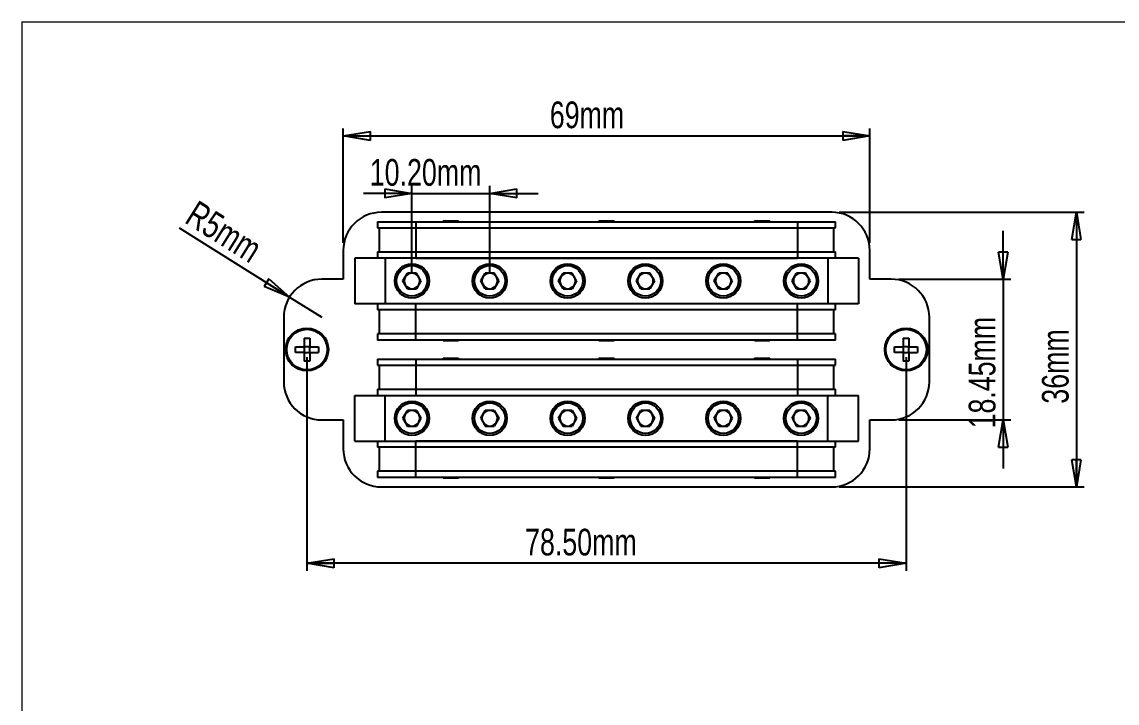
# Model space of a CAD drawing. Header units: millimetres. Extents: x 5 to 292, y 4 to 204.
# Drawn here: x 4.9 to 148.4, y 115.2 to 204.5 of the extents above; entities that cross this region are included whole.
import ezdxf

# ---------------------------------------------------------------- set-up
doc = ezdxf.new("R2010")
doc.units = ezdxf.units.MM
doc.layers.add('LAYER_1', color=179, linetype='Continuous')
doc.styles.add('SLDTEXTSTYLE0', font='TXT', dxfattribs={"width": 0.75})
doc.dimstyles.new('SLDDIMSTYLE0', dxfattribs={"dimtxt": 3.5, "dimasz": 3.556, "dimexe": 0, "dimexo": 0.0625, "dimgap": 0.875, "dimtad": 1, "dimrnd": 1e-09, "dimzin": 12, "dimdsep": 46, "dimtxsty": 'SLDTEXTSTYLE0', "dimblk1": 'CLOSED', "dimblk2": 'CLOSED', "dimsah": 1, "dimcen": 0.09, "dimadec": 0, "dimazin": 3, "dimtfac": 1, "dimtofl": 0, "dimtmove": 0, "dimatfit": 3, "dimldrblk": 'CLOSED', "dimfxl": 1, "dimfrac": 2, "dimtolj": 1, "dimtzin": 12, "dimarcsym": 0})
doc.dimstyles.new('SLDDIMSTYLE1', dxfattribs={"dimtxt": 3.5, "dimasz": 3.556, "dimexe": 0, "dimexo": 0.0625, "dimgap": 0.875, "dimtad": 1, "dimrnd": 1e-09, "dimzin": 12, "dimdsep": 46, "dimtxsty": 'SLDTEXTSTYLE0', "dimblk1": 'CLOSED', "dimblk2": 'CLOSED', "dimsah": 1, "dimcen": 0.09, "dimadec": 0, "dimazin": 3, "dimtfac": 1, "dimtmove": 0, "dimatfit": 0, "dimldrblk": 'CLOSED', "dimfxl": 1, "dimfrac": 2, "dimtolj": 1, "dimtzin": 12, "dimarcsym": 0})
doc.dimstyles.new('SLDDIMSTYLE2', dxfattribs={"dimtxt": 3.5, "dimasz": 3.556, "dimexe": 0, "dimexo": 0.0625, "dimgap": 0.875, "dimtad": 1, "dimrnd": 1e-09, "dimzin": 4, "dimdsep": 46, "dimtxsty": 'SLDTEXTSTYLE0', "dimblk1": 'CLOSED', "dimblk2": 'CLOSED', "dimsah": 1, "dimcen": 0.09, "dimadec": 0, "dimazin": 1, "dimtfac": 1, "dimtofl": 0, "dimtmove": 0, "dimatfit": 3, "dimldrblk": 'CLOSED', "dimfxl": 1, "dimfrac": 2, "dimtolj": 1, "dimtzin": 12, "dimarcsym": 0})
doc.dimstyles.new('SLDDIMSTYLE3', dxfattribs={"dimtxt": 3.5, "dimasz": 3.556, "dimexe": 0, "dimexo": 0.0625, "dimgap": 0.875, "dimtad": 1, "dimrnd": 1e-09, "dimzin": 4, "dimdsep": 46, "dimtxsty": 'SLDTEXTSTYLE0', "dimblk1": 'CLOSED', "dimblk2": 'CLOSED', "dimsah": 1, "dimcen": 0.09, "dimadec": 0, "dimazin": 1, "dimtfac": 1, "dimtmove": 0, "dimatfit": 0, "dimldrblk": 'CLOSED', "dimfxl": 1, "dimfrac": 2, "dimtolj": 1, "dimtzin": 12, "dimarcsym": 0})
doc.dimstyles.new('SLDDIMSTYLE4', dxfattribs={"dimtxt": 3.5, "dimasz": 3.556, "dimexe": 0, "dimexo": 0.0625, "dimgap": 0.875, "dimtad": 1, "dimrnd": 1e-09, "dimzin": 12, "dimdsep": 46, "dimtxsty": 'SLDTEXTSTYLE0', "dimblk1": 'CLOSED', "dimblk2": 'CLOSED', "dimsah": 1, "dimcen": 0, "dimadec": 0, "dimazin": 3, "dimtfac": 1, "dimtofl": 0, "dimtmove": 0, "dimatfit": 3, "dimldrblk": 'CLOSED', "dimfxl": 1, "dimfrac": 2, "dimtolj": 1, "dimtzin": 12, "dimarcsym": 0})

# ---------------------------------------------------------------- blocks, each defined once
blk = doc.blocks.new('_CLOSED')
at = {"color": 0, "linetype": 'ByBlock', "lineweight": -2}
for p, q in [((-1, 0.166667), (0, 0)), ((-1, 0.166667), (-1, -0.166667)), ((0, 0), (-1, -0.166667)), ((0, 0), (-1, 0))]:
    blk.add_line(p, q, dxfattribs=at)
blk = doc.blocks.new('_D_4')
at = {"layer": 'LAYER_1'}
for p, q in [((56.02, 171.53), (56.02, 183)), ((66.22, 171.53), (66.22, 183)), ((56.02, 182), (49.67, 182)), ((56.02, 182), (66.22, 182)), ((66.22, 182), (72.57, 182))]:
    blk.add_line(p, q, dxfattribs=at)
at = {"layer": 'LAYER_1', "xscale": 3.556, "yscale": 3.556}
blk.add_blockref('_CLOSED', (56.02, 182, 18.72), dxfattribs=at)
at = {"layer": 'LAYER_1', "xscale": 3.556, "yscale": 3.556, "rotation": 180}
blk.add_blockref('_CLOSED', (66.22, 182, 18.72), dxfattribs=at)
at = {"layer": 'LAYER_1', "insert": (50.5, 186.51), "char_height": 3.5, "attachment_point": 1, "style": 'SLDTEXTSTYLE0'}
blk.add_mtext('10.20mm', dxfattribs=at)
blk = doc.blocks.new('_D_5')
at = {"layer": 'LAYER_1'}
for p, q in [((47.02, 175.53), (47.02, 190.53)), ((47.02, 189.53), (116.02, 189.53)), ((116.02, 175.53), (116.02, 190.53))]:
    blk.add_line(p, q, dxfattribs=at)
at = {"layer": 'LAYER_1', "xscale": 3.556, "yscale": 3.556, "rotation": 180}
blk.add_blockref('_CLOSED', (47.02, 189.53, 18.72), dxfattribs=at)
at = {"layer": 'LAYER_1', "xscale": 3.556, "yscale": 3.556}
blk.add_blockref('_CLOSED', (116.02, 189.53, 18.72), dxfattribs=at)
at = {"layer": 'LAYER_1', "insert": (74.09, 194.05), "char_height": 3.5, "attachment_point": 1, "style": 'SLDTEXTSTYLE0'}
blk.add_mtext('69mm', dxfattribs=at)
blk = doc.blocks.new('_D_6')
at = {"layer": 'LAYER_1'}
for p, q in [((133.49, 170.76), (133.49, 177.11)), ((119.82, 170.76), (134.49, 170.76)), ((133.49, 170.76), (133.49, 152.31)), ((119.82, 152.31), (134.49, 152.31)), ((133.49, 152.31), (133.49, 145.96))]:
    blk.add_line(p, q, dxfattribs=at)
at = {"layer": 'LAYER_1', "xscale": 3.556, "yscale": 3.556}
for p, rotation in [((133.49, 170.76, 18.72), 270), ((133.49, 152.31, 18.72), 90)]:
    blk.add_blockref('_CLOSED', p, dxfattribs=dict(at, rotation=rotation))
at = {"layer": 'LAYER_1', "insert": (128.98, 151.2), "char_height": 3.5, "attachment_point": 1, "rotation": 90, "style": 'SLDTEXTSTYLE0'}
blk.add_mtext('18.45mm', dxfattribs=at)
blk = doc.blocks.new('_D_7')
at = {"layer": 'LAYER_1'}
for p, q in [((112.02, 179.53), (144.09, 179.53)), ((143.09, 179.53), (143.09, 143.53)), ((112.02, 143.53), (144.09, 143.53))]:
    blk.add_line(p, q, dxfattribs=at)
at = {"layer": 'LAYER_1', "xscale": 3.556, "yscale": 3.556}
for p, rotation in [((143.09, 179.53, 18.72), 90), ((143.09, 143.53, 18.72), 270)]:
    blk.add_blockref('_CLOSED', p, dxfattribs=dict(at, rotation=rotation))
at = {"layer": 'LAYER_1', "insert": (138.57, 154.44), "char_height": 3.5, "attachment_point": 1, "rotation": 90, "style": 'SLDTEXTSTYLE0'}
blk.add_mtext('36mm', dxfattribs=at)
blk = doc.blocks.new('_D_8')
at = {"layer": 'LAYER_1'}
for p, q in [((42.27, 160.53), (42.27, 132.53)), ((120.77, 160.53), (120.77, 132.53)), ((120.77, 133.53), (42.27, 133.53))]:
    blk.add_line(p, q, dxfattribs=at)
at = {"layer": 'LAYER_1', "xscale": 3.556, "yscale": 3.556, "rotation": 180}
blk.add_blockref('_CLOSED', (42.27, 133.53, 18.72), dxfattribs=at)
at = {"layer": 'LAYER_1', "xscale": 3.556, "yscale": 3.556}
blk.add_blockref('_CLOSED', (120.77, 133.53, 18.72), dxfattribs=at)
at = {"layer": 'LAYER_1', "insert": (70.85, 138.05), "char_height": 3.5, "attachment_point": 1, "style": 'SLDTEXTSTYLE0'}
blk.add_mtext('78.50mm', dxfattribs=at)
blk = doc.blocks.new('_D_9')
at = {"layer": 'LAYER_1'}
for q in [(25.57, 177.43), (44.22, 165.76)]:
    blk.add_line((39.98, 168.41), q, dxfattribs=at)
at = {"layer": 'LAYER_1', "xscale": 3.556, "yscale": 3.556, "rotation": 327.9534821134}
blk.add_blockref('_CLOSED', (39.98, 168.41, 18.72), dxfattribs=at)
at = {"layer": 'LAYER_1', "insert": (27.94, 181.22), "char_height": 3.5, "attachment_point": 1, "rotation": 327.9535, "style": 'SLDTEXTSTYLE0'}
blk.add_mtext('R5mm', dxfattribs=at)

msp = doc.modelspace()

# ---------------------------------------------------------------- linework, layer by layer
at = {"color": 7, "linetype": 'Continuous', "lineweight": 18}
for q in [(291.92, 204.48), (4.92, 4.48)]:
    msp.add_line((4.92, 204.48), q, dxfattribs=at)
at = {"color": 7, "linetype": 'Continuous', "lineweight": 25}
for p, q in [((111.023, 179.534), (52.023, 179.534)), ((51.523, 178.294), (51.523, 177.494)), ((51.523, 178.294), (56.523, 178.294)), ((56.523, 178.294), (56.523, 177.494)), ((56.523, 178.294), (106.523, 178.294)), ((60.123, 178.394), (60.123, 178.294)), ((60.123, 178.394), (62.123, 178.394)), ((62.123, 178.294), (62.123, 178.394)), ((80.523, 178.394), (80.523, 178.294)), ((80.523, 178.394), (81.523, 178.394)), ((81.523, 178.394), (82.523, 178.394)), ((82.523, 178.294), (82.523, 178.394)), ((100.923, 178.394), (100.923, 178.294)), ((100.923, 178.394), (102.921, 178.394)), ((102.921, 178.394), (102.923, 178.394)), ((102.923, 178.294), (102.923, 178.394)), ((106.523, 178.294), (106.523, 177.494)), ((106.523, 178.294), (111.523, 178.294)), ((111.523, 177.494), (111.523, 178.294)), ((51.523, 177.494), (56.523, 177.494)), ((51.723, 177.494), (51.723, 174.334)), ((56.523, 177.494), (106.523, 177.494)), ((56.523, 177.494), (56.523, 174.334)), ((106.523, 177.494), (111.523, 177.494)), ((106.523, 177.494), (106.523, 174.334)), ((111.323, 174.334), (111.323, 177.494)), ((47.023, 174.534), (47.023, 170.759)), ((51.523, 174.334), (51.523, 173.534)), ((51.523, 174.334), (56.523, 174.334)), ((56.523, 174.334), (56.523, 173.534)), ((56.523, 174.334), (106.523, 174.334)), ((106.523, 174.334), (106.523, 173.534)), ((106.523, 174.334), (111.523, 174.334)), ((111.523, 173.534), (111.523, 174.334)), ((116.023, 170.759), (116.023, 174.534)), ((48.523, 173.534), (48.523, 167.534)), ((52.523, 173.534), (48.523, 173.534)), ((52.523, 173.534), (52.523, 167.534)), ((110.523, 173.534), (52.523, 173.534)), ((56.523, 173.534), (106.523, 173.534)), ((110.523, 173.534), (110.523, 167.534)), ((114.523, 173.534), (110.523, 173.534)), ((114.523, 173.534), (114.523, 167.534)), ((54.842, 170.534), (55.433, 171.557)), ((56.613, 171.557), (55.433, 171.557)), ((57.204, 170.534), (56.613, 171.557)), ((65.042, 170.534), (65.633, 171.557)), ((66.813, 171.557), (65.633, 171.557)), ((67.404, 170.534), (66.813, 171.557)), ((75.242, 170.534), (75.833, 171.557)), ((77.013, 171.557), (75.833, 171.557)), ((77.604, 170.534), (77.013, 171.557)), ((85.442, 170.534), (86.033, 171.557)), ((87.213, 171.557), (86.033, 171.557)), ((87.804, 170.534), (87.213, 171.557)), ((95.642, 170.534), (96.233, 171.557)), ((97.413, 171.557), (96.233, 171.557)), ((98.004, 170.534), (97.413, 171.557)), ((105.842, 170.534), (106.433, 171.557)), ((107.613, 171.557), (106.433, 171.557)), ((108.204, 170.534), (107.613, 171.557)), ((47.023, 170.759), (44.223, 170.759)), ((55.433, 169.512), (54.842, 170.534)), ((55.433, 169.512), (56.613, 169.512)), ((57.204, 170.534), (56.613, 169.512)), ((65.633, 169.512), (65.042, 170.534)), ((65.633, 169.512), (66.813, 169.512)), ((67.404, 170.534), (66.813, 169.512)), ((75.833, 169.512), (75.242, 170.534)), ((75.833, 169.512), (77.013, 169.512)), ((77.604, 170.534), (77.013, 169.512)), ((86.033, 169.512), (85.442, 170.534)), ((86.033, 169.512), (87.213, 169.512)), ((87.804, 170.534), (87.213, 169.512)), ((96.233, 169.512), (95.642, 170.534)), ((96.233, 169.512), (97.413, 169.512)), ((98.004, 170.534), (97.413, 169.512)), ((106.433, 169.512), (105.842, 170.534)), ((106.433, 169.512), (107.613, 169.512)), ((108.204, 170.534), (107.613, 169.512)), ((118.823, 170.759), (116.023, 170.759)), ((52.523, 167.534), (48.523, 167.534)), ((51.523, 167.534), (51.523, 166.734)), ((56.523, 166.734), (51.523, 166.734)), ((51.723, 166.734), (51.723, 163.574)), ((110.523, 167.534), (52.523, 167.534)), ((56.523, 166.734), (56.523, 167.534)), ((106.523, 167.534), (56.523, 167.534)), ((106.523, 166.734), (56.523, 166.734)), ((56.523, 163.574), (56.523, 166.734)), ((106.523, 166.734), (106.523, 167.534)), ((111.523, 166.734), (106.523, 166.734)), ((106.523, 163.574), (106.523, 166.734)), ((114.523, 167.534), (110.523, 167.534)), ((111.323, 163.574), (111.323, 166.734)), ((111.523, 166.734), (111.523, 167.534)), ((39.223, 165.759), (39.223, 157.309)), ((123.823, 157.309), (123.823, 165.759)), ((41.898, 163.034), (42.648, 163.034)), ((41.898, 163.034), (41.898, 161.909)), ((42.648, 163.034), (42.648, 161.909)), ((51.523, 163.574), (51.523, 162.774)), ((56.523, 163.574), (51.523, 163.574)), ((56.523, 162.774), (51.523, 162.774)), ((56.523, 162.774), (56.523, 163.574)), ((106.523, 163.574), (56.523, 163.574)), ((106.523, 162.774), (56.523, 162.774)), ((60.123, 162.774), (60.123, 162.674)), ((60.43, 162.674), (60.123, 162.674)), ((62.123, 162.674), (60.43, 162.674)), ((62.123, 162.674), (62.123, 162.774)), ((80.523, 162.774), (80.523, 162.674)), ((80.687, 162.674), (80.523, 162.674)), ((82.523, 162.674), (80.687, 162.674)), ((82.523, 162.674), (82.523, 162.774)), ((100.923, 162.774), (100.923, 162.674)), ((102.923, 162.674), (100.923, 162.674)), ((102.923, 162.674), (102.923, 162.774)), ((106.523, 162.774), (106.523, 163.574)), ((111.523, 163.574), (106.523, 163.574)), ((111.523, 162.774), (106.523, 162.774)), ((111.523, 162.774), (111.523, 163.574)), ((120.398, 163.034), (121.148, 163.034)), ((120.398, 163.034), (120.398, 161.909)), ((121.148, 163.034), (121.148, 161.909)), ((40.773, 161.909), (41.898, 161.909)), ((40.773, 161.159), (40.773, 161.909)), ((41.898, 161.159), (40.773, 161.159)), ((42.648, 161.909), (41.898, 161.909)), ((41.898, 161.909), (41.898, 161.159)), ((41.898, 161.159), (41.898, 160.034)), ((41.898, 161.159), (42.648, 161.159)), ((42.648, 161.909), (43.773, 161.909)), ((42.648, 161.159), (42.648, 161.909)), ((42.648, 161.159), (42.648, 160.034)), ((42.648, 161.159), (43.773, 161.159)), ((43.773, 161.909), (43.773, 161.159)), ((119.273, 161.909), (120.398, 161.909)), ((119.273, 161.159), (119.273, 161.909)), ((120.398, 161.159), (119.273, 161.159)), ((121.148, 161.909), (120.398, 161.909)), ((120.398, 161.909), (120.398, 161.159)), ((120.398, 161.159), (120.398, 160.034)), ((120.398, 161.159), (121.148, 161.159)), ((121.148, 161.909), (122.273, 161.909)), ((121.148, 161.159), (121.148, 161.909)), ((121.148, 161.159), (121.148, 160.034)), ((121.148, 161.159), (122.273, 161.159)), ((122.273, 161.909), (122.273, 161.159)), ((42.648, 160.034), (41.898, 160.034)), ((51.523, 160.294), (51.523, 159.494)), ((51.523, 160.294), (56.523, 160.294)), ((51.523, 159.494), (56.523, 159.494)), ((51.723, 159.494), (51.723, 156.334)), ((56.523, 160.294), (56.523, 159.494)), ((56.523, 160.294), (106.523, 160.294)), ((56.523, 159.494), (106.523, 159.494)), ((56.523, 159.494), (56.523, 156.334)), ((60.123, 160.394), (60.123, 160.294)), ((60.123, 160.394), (62.123, 160.394)), ((62.123, 160.294), (62.123, 160.394)), ((80.523, 160.394), (80.523, 160.294)), ((80.523, 160.394), (82.358, 160.394)), ((82.358, 160.394), (82.523, 160.394)), ((82.523, 160.294), (82.523, 160.394)), ((100.923, 160.394), (100.923, 160.294)), ((100.923, 160.394), (102.616, 160.394)), ((102.616, 160.394), (102.923, 160.394)), ((102.923, 160.294), (102.923, 160.394)), ((106.523, 160.294), (106.523, 159.494)), ((106.523, 160.294), (111.523, 160.294)), ((106.523, 159.494), (111.523, 159.494)), ((106.523, 159.494), (106.523, 156.334)), ((111.323, 156.334), (111.323, 159.494)), ((111.523, 159.494), (111.523, 160.294)), ((121.148, 160.034), (120.398, 160.034)), ((42.921, 158.81), (42.921, 158.809)), ((48.523, 149.534), (48.523, 155.534)), ((48.523, 155.534), (52.523, 155.534)), ((51.523, 156.334), (51.523, 155.534)), ((51.523, 156.334), (56.523, 156.334)), ((52.523, 149.534), (52.523, 155.534)), ((52.523, 155.534), (110.523, 155.534)), ((56.523, 156.334), (56.523, 155.534)), ((56.523, 156.334), (106.523, 156.334)), ((56.523, 155.534), (106.523, 155.534)), ((106.523, 156.334), (106.523, 155.534)), ((106.523, 156.334), (111.523, 156.334)), ((110.523, 149.534), (110.523, 155.534)), ((110.523, 155.534), (114.523, 155.534)), ((111.523, 155.534), (111.523, 156.334)), ((114.523, 149.534), (114.523, 155.534)), ((54.842, 152.534), (55.433, 153.557)), ((56.613, 153.557), (55.433, 153.557)), ((56.613, 153.557), (57.204, 152.534)), ((65.042, 152.534), (65.633, 153.557)), ((66.813, 153.557), (65.633, 153.557)), ((66.813, 153.557), (67.404, 152.534)), ((75.242, 152.534), (75.833, 153.557)), ((77.013, 153.557), (75.833, 153.557)), ((77.013, 153.557), (77.604, 152.534)), ((85.442, 152.534), (86.033, 153.557)), ((87.213, 153.557), (86.033, 153.557)), ((87.213, 153.557), (87.804, 152.534)), ((95.642, 152.534), (96.233, 153.557)), ((97.413, 153.557), (96.233, 153.557)), ((97.413, 153.557), (98.004, 152.534)), ((105.842, 152.534), (106.433, 153.557)), ((107.613, 153.557), (106.433, 153.557)), ((107.613, 153.557), (108.204, 152.534)), ((44.223, 152.309), (47.023, 152.309)), ((47.023, 152.309), (47.023, 148.534)), ((54.842, 152.534), (55.433, 151.512)), ((57.204, 152.534), (56.613, 151.512)), ((65.042, 152.534), (65.633, 151.512)), ((67.404, 152.534), (66.813, 151.512)), ((75.242, 152.534), (75.833, 151.512)), ((77.604, 152.534), (77.013, 151.512)), ((85.442, 152.534), (86.033, 151.512)), ((87.804, 152.534), (87.213, 151.512)), ((95.642, 152.534), (96.233, 151.512)), ((98.004, 152.534), (97.413, 151.512)), ((105.842, 152.534), (106.433, 151.512)), ((108.204, 152.534), (107.613, 151.512)), ((116.023, 152.309), (118.823, 152.309)), ((116.023, 148.534), (116.023, 152.309)), ((55.433, 151.512), (56.613, 151.512)), ((65.633, 151.512), (66.813, 151.512)), ((75.833, 151.512), (77.013, 151.512)), ((86.033, 151.512), (87.213, 151.512)), ((96.233, 151.512), (97.413, 151.512)), ((106.433, 151.512), (107.613, 151.512)), ((48.523, 149.534), (52.523, 149.534)), ((51.523, 149.534), (51.523, 148.734)), ((52.523, 149.534), (110.523, 149.534)), ((56.523, 148.734), (56.523, 149.534)), ((106.523, 149.534), (56.523, 149.534)), ((106.523, 148.734), (106.523, 149.534)), ((110.523, 149.534), (114.523, 149.534)), ((111.523, 148.734), (111.523, 149.534)), ((56.523, 148.734), (51.523, 148.734)), ((51.723, 148.734), (51.723, 145.574)), ((106.523, 148.734), (56.523, 148.734)), ((56.523, 145.574), (56.523, 148.734)), ((111.523, 148.734), (106.523, 148.734)), ((106.523, 145.574), (106.523, 148.734)), ((111.323, 145.574), (111.323, 148.734)), ((51.523, 145.574), (51.523, 144.774)), ((56.523, 145.574), (51.523, 145.574)), ((56.523, 144.774), (56.523, 145.574)), ((106.523, 145.574), (56.523, 145.574)), ((106.523, 144.774), (106.523, 145.574)), ((111.523, 145.574), (106.523, 145.574)), ((111.523, 144.774), (111.523, 145.574)), ((56.523, 144.774), (51.523, 144.774)), ((52.023, 143.534), (111.023, 143.534)), ((106.523, 144.774), (56.523, 144.774)), ((60.123, 144.774), (60.123, 144.674)), ((60.125, 144.674), (60.123, 144.674)), ((62.123, 144.674), (60.125, 144.674)), ((62.123, 144.674), (62.123, 144.774)), ((80.523, 144.774), (80.523, 144.674)), ((81.523, 144.674), (80.523, 144.674)), ((82.523, 144.674), (81.523, 144.674)), ((82.523, 144.674), (82.523, 144.774)), ((100.923, 144.774), (100.923, 144.674)), ((102.923, 144.674), (100.923, 144.674)), ((102.923, 144.674), (102.923, 144.774)), ((111.523, 144.774), (106.523, 144.774))]:
    msp.add_line(p, q, dxfattribs=at)
for centre, radius in [((56.023, 170.534), 2.25), ((56.023, 170.534), 2), ((66.223, 170.534), 2.25), ((66.223, 170.534), 2), ((76.423, 170.534), 2.25), ((76.423, 170.534), 2), ((86.623, 170.534), 2.25), ((86.623, 170.534), 2), ((96.823, 170.534), 2.25), ((96.823, 170.534), 2), ((107.023, 170.534), 2.25), ((107.023, 170.534), 2), ((42.273, 161.534), 2.8), ((42.273, 161.534), 2.657), ((120.773, 161.534), 2.8), ((120.773, 161.534), 2.657), ((56.023, 152.534), 2.25), ((56.023, 152.534), 2), ((66.223, 152.534), 2.25), ((66.223, 152.534), 2), ((76.423, 152.534), 2.25), ((76.423, 152.534), 2), ((86.623, 152.534), 2.25), ((86.623, 152.534), 2), ((96.823, 152.534), 2.25), ((96.823, 152.534), 2), ((107.023, 152.534), 2.25), ((107.023, 152.534), 2)]:
    msp.add_circle(centre, radius, dxfattribs=at)
for centre, radius, start, end in [((52.023, 174.534), 5, 90, 180), ((111.023, 174.534), 5, 0, 90), ((56.023, 170.534), 1.022, 150, 210), ((56.023, 170.534), 1.023, 90, 150), ((56.023, 170.534), 1.023, 30, 90), ((56.023, 170.534), 1.022, 330, 30), ((66.223, 170.534), 1.023, 150, 210), ((66.223, 170.534), 1.023, 90, 150), ((66.223, 170.534), 1.023, 30, 90), ((66.223, 170.534), 1.023, 330, 30), ((76.423, 170.534), 1.023, 150, 210), ((76.423, 170.534), 1.023, 90, 150), ((76.423, 170.534), 1.023, 30, 90), ((76.423, 170.534), 1.023, 330, 30), ((86.623, 170.534), 1.023, 150, 210), ((86.623, 170.534), 1.023, 90, 150), ((86.623, 170.534), 1.023, 30, 90), ((86.623, 170.534), 1.023, 330, 30), ((96.823, 170.534), 1.023, 150, 210), ((96.823, 170.534), 1.023, 90, 150), ((96.823, 170.534), 1.023, 30, 90), ((96.823, 170.534), 1.023, 330, 30), ((107.023, 170.534), 1.023, 150, 210), ((107.023, 170.534), 1.023, 90, 150), ((107.023, 170.534), 1.023, 30, 90), ((107.023, 170.534), 1.023, 330, 30), ((44.223, 165.759), 5, 90, 180), ((56.023, 170.534), 1.023, 210, 270), ((56.023, 170.534), 1.023, 270, 330), ((66.223, 170.534), 1.023, 210, 270), ((66.223, 170.534), 1.022, 270, 330), ((76.423, 170.534), 1.022, 210, 270), ((76.423, 170.534), 1.022, 270, 330), ((86.623, 170.534), 1.023, 210, 270), ((86.623, 170.534), 1.022, 270, 330), ((96.823, 170.534), 1.023, 210, 270), ((96.823, 170.534), 1.022, 270, 330), ((107.023, 170.534), 1.023, 210, 270), ((107.023, 170.534), 1.022, 270, 330), ((118.823, 165.759), 5, 0, 90), ((44.223, 157.309), 5, 180, 270), ((118.823, 157.309), 5, 270, 0), ((56.023, 152.534), 1.023, 90, 150), ((56.023, 152.534), 1.023, 30, 90), ((66.223, 152.534), 1.023, 90, 150), ((66.223, 152.534), 1.023, 30, 90), ((76.423, 152.534), 1.023, 90, 150), ((76.423, 152.534), 1.023, 30, 90), ((86.623, 152.534), 1.023, 90, 150), ((86.623, 152.534), 1.023, 30, 90), ((96.823, 152.534), 1.023, 90, 150), ((96.823, 152.534), 1.023, 30, 90), ((107.023, 152.534), 1.023, 90, 150), ((107.023, 152.534), 1.023, 30, 90), ((56.023, 152.534), 1.023, 150, 210), ((56.023, 152.534), 1.023, 330, 30), ((66.223, 152.534), 1.022, 150, 210), ((66.223, 152.534), 1.023, 330, 30), ((76.423, 152.534), 1.022, 150, 210), ((76.423, 152.534), 1.023, 330, 30), ((86.623, 152.534), 1.022, 150, 210), ((86.623, 152.534), 1.022, 330, 30), ((96.823, 152.534), 1.023, 150, 210), ((96.823, 152.534), 1.023, 330, 30), ((107.023, 152.534), 1.023, 150, 210), ((107.023, 152.534), 1.023, 330, 30), ((56.023, 152.534), 1.022, 210, 270), ((56.023, 152.534), 1.022, 270, 330), ((66.223, 152.534), 1.023, 210, 270), ((66.223, 152.534), 1.023, 270, 330), ((76.423, 152.534), 1.023, 210, 270), ((76.423, 152.534), 1.023, 270, 330), ((86.623, 152.534), 1.023, 210, 270), ((86.623, 152.534), 1.023, 270, 330), ((96.823, 152.534), 1.023, 210, 270), ((96.823, 152.534), 1.023, 270, 330), ((107.023, 152.534), 1.022, 210, 270), ((107.023, 152.534), 1.022, 270, 330), ((52.023, 148.534), 5, 180, 270), ((111.023, 148.534), 5, 270, 0)]:
    msp.add_arc(centre, radius, start, end, dxfattribs=at)

# ---------------------------------------------------------------- dimensions: what is measured, and where the dimension line sits
at = {"layer": 'LAYER_1'}
for base, p1, p2, dimstyle, picture, middle in [((116.023, 189.534), (47.023, 174.534), (116.023, 174.534), 'SLDDIMSTYLE0', '_D_5', (81.048, 189.534)), ((66.223, 181.996), (56.023, 170.534), (66.223, 170.534), 'SLDDIMSTYLE3', '_D_4', (60.693, 181.996)), ((42.273, 133.534), (120.773, 161.534), (42.273, 161.534), 'SLDDIMSTYLE2', '_D_8', (81.048, 133.534))]:
    dim = msp.add_linear_dim(base=base, p1=p1, p2=p2, dimstyle=dimstyle, dxfattribs=at)
    dim.commit()
    dim.dimension.update_dxf_attribs({"geometry": picture, "text_midpoint": middle, "dimtype": 160})
dim = msp.add_radius_dim(center=(44.223, 165.759), mpoint=(39.985, 168.412), dimstyle='SLDDIMSTYLE4', dxfattribs=at)
dim.commit()
dim.dimension.update_dxf_attribs({"geometry": '_D_9', "text_midpoint": (31.369, 173.805), "dimtype": 164})
for base, p1, p2, dimstyle, picture, middle in [((143.086, 143.534), (111.023, 179.534), (111.023, 143.534), 'SLDDIMSTYLE0', '_D_7', (143.086, 161.398)), ((133.489, 152.309), (118.823, 170.759), (118.823, 152.309), 'SLDDIMSTYLE1', '_D_6', (133.489, 161.398))]:
    dim = msp.add_linear_dim(base=base, p1=p1, p2=p2, angle=90, dimstyle=dimstyle, dxfattribs=at)
    dim.commit()
    dim.dimension.update_dxf_attribs({"geometry": picture, "text_midpoint": middle, "dimtype": 160})

doc.saveas('drawing.dxf')
